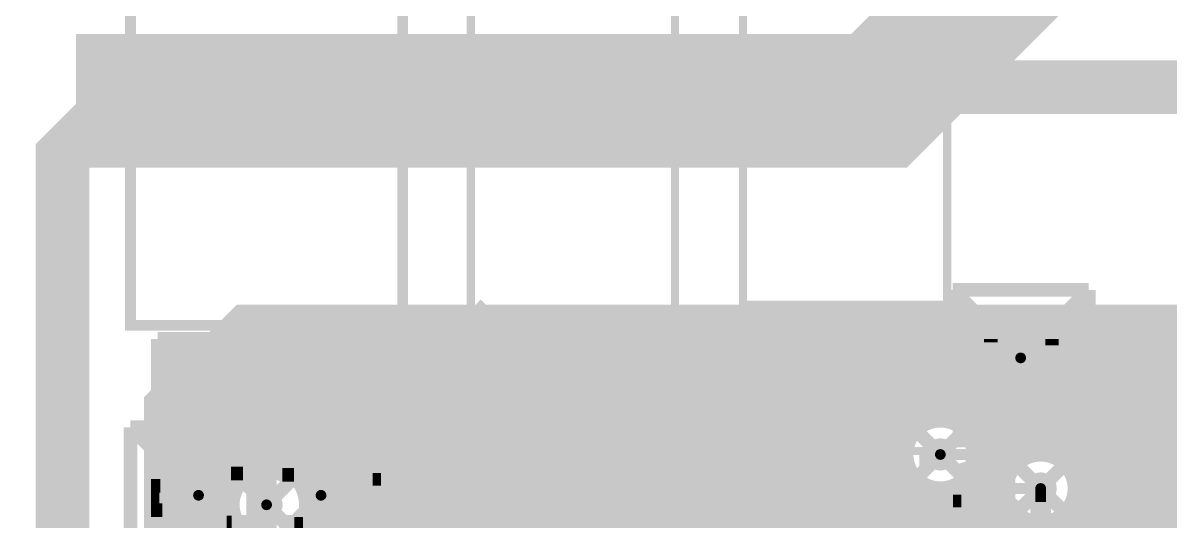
# Model space of a CAD drawing. Extents: x -11 to 221, y -93 to 178.
# Drawn here: x 67.21 to 88.61, y 108.74 to 118.04 of the extents above; entities that cross this region are included whole.
import ezdxf

# ---------------------------------------------------------------- set-up
doc = ezdxf.new("R2010")
doc.units = 0
doc.header["$MEASUREMENT"] = 0
doc.layers.get('0').update_dxf_attribs({"linetype": 'CONTINUOUS'})
for name, color, linetype in [('26-349-0_BOT', 7, 'CONTINUOUS'), ('26-349-0_DRD', 7, 'CONTINUOUS'), ('26-349-0_DRL', 2, 'CONTINUOUS'), ('26-349-0_FAB', 1, 'CONTINUOUS'), ('26-349-0_IN1', 3, 'CONTINUOUS'), ('26-349-0_IN2', 5, 'CONTINUOUS'), ('26-349-0_SMT', 14, 'CONTINUOUS'), ('26-349-0_SPT', 9, 'CONTINUOUS'), ('26-349-0_SST', 12, 'CONTINUOUS'), ('26-349-0_TOP', 11, 'CONTINUOUS'), ('THRUHOLE_TAP', 15, 'CONTINUOUS')]:
    doc.layers.add(name, color=color, linetype=linetype)

# ---------------------------------------------------------------- blocks, each defined once
blk = doc.blocks.new('ROUND_78')
at = {"const_width": 0.29972}
blk.add_lwpolyline([(-0.14986, 0, 1), (0.14986, 0, 1)], format="xyb", close=True, dxfattribs=at)
blk = doc.blocks.new('ROUND_102')
at = {"const_width": 0.10033}
blk.add_lwpolyline([(-0.050164, 0, 1), (0.050164, 0, 1)], format="xyb", close=True, dxfattribs=at)
blk = doc.blocks.new('ROUND_82')
at = {"const_width": 0.29972}
blk.add_lwpolyline([(-0.14986, 0, 1), (0.14986, 0, 1)], format="xyb", close=True, dxfattribs=at)
blk = doc.blocks.new('RECTANGLE_3')
blk.add_solid([(0.4826, 0.4064), (0.4826, -0.4064), (-0.4826, 0.4064), (-0.4826, -0.4064)])
blk = doc.blocks.new('RECTANGLE_17')
blk.add_solid([(0.508, 0.635), (0.508, -0.635), (-0.508, 0.635), (-0.508, -0.635)])
blk = doc.blocks.new('RECTANGLE_11')
blk.add_solid([(0.40005, 0.84963), (0.40005, -0.84963), (-0.40005, 0.84963), (-0.40005, -0.84963)])
blk = doc.blocks.new('RECTANGLE_12')
blk.add_solid([(0.40005, 0.65024), (0.40005, -0.65024), (-0.40005, 0.65024), (-0.40005, -0.65024)])
blk = doc.blocks.new('ROUND_88')
at = {"const_width": 0.10033}
blk.add_lwpolyline([(-0.050164, 0, 1), (0.050164, 0, 1)], format="xyb", close=True, dxfattribs=at)

msp = doc.modelspace()

# ---------------------------------------------------------------- linework, layer by layer
at = {"layer": '26-349-0_BOT', "const_width": 0.2032}
for points in [[(150.495, 108.966), (89.662, 108.966), (88.646, 109.982), (84.328, 109.982)], [(86.19998, 109.347), (73.533, 109.347), (73.025, 109.855), (72.517, 109.855), (71.755, 109.0422)]]:
    msp.add_lwpolyline(points, dxfattribs=at)
at = {"layer": '26-349-0_DRD', "const_width": 0.254}
for points in [[(84.5566, 113.0554), (84.5566, 110.5154)], [(87.0966, 113.0554), (84.5566, 113.0554)], [(87.0966, 113.0554), (84.5566, 110.5154)], [(87.0966, 110.5154), (84.5566, 113.0554)], [(84.5566, 113.0554), (84.5566, 110.5154)], [(87.0966, 113.0554), (84.5566, 113.0554)], [(87.0966, 113.0554), (84.5566, 110.5154)], [(87.0966, 110.5154), (84.5566, 113.0554)], [(87.0966, 110.5154), (87.0966, 113.0554)], [(87.0966, 110.5154), (87.0966, 113.0554)], [(83.058, 111.252), (83.058, 108.712)], [(85.598, 111.252), (83.058, 111.252)], [(85.598, 111.252), (83.058, 108.712)], [(85.598, 108.712), (83.058, 111.252)], [(85.598, 108.712), (85.598, 111.252)], [(84.92998, 110.617), (84.92998, 108.077)], [(87.46998, 110.617), (84.92998, 110.617)], [(87.46998, 110.617), (84.92998, 108.077)], [(87.46998, 108.077), (84.92998, 110.617)], [(87.46998, 108.077), (87.46998, 110.617)], [(69.215, 110.49), (69.215, 107.95)], [(71.755, 110.49), (69.215, 110.49)], [(71.755, 110.49), (69.215, 107.95)], [(71.755, 107.95), (69.215, 110.49)], [(71.501, 110.49), (71.501, 107.95)], [(74.041, 110.49), (71.501, 110.49)], [(74.041, 110.49), (71.501, 107.95)], [(74.041, 107.95), (71.501, 110.49)], [(71.755, 107.95), (71.755, 110.49)], [(74.041, 107.95), (74.041, 110.49)], [(84.5566, 110.5154), (87.0966, 110.5154)], [(84.5566, 110.5154), (87.0966, 110.5154)], [(70.485, 110.3122), (70.485, 107.7722)], [(73.025, 110.3122), (70.485, 110.3122)], [(73.025, 110.3122), (70.485, 107.7722)], [(73.025, 107.7722), (70.485, 110.3122)], [(73.025, 107.7722), (73.025, 110.3122)], [(82.9818, 109.1438), (82.9818, 106.6038)], [(85.5218, 109.1438), (82.9818, 109.1438)], [(85.5218, 109.1438), (82.9818, 106.6038)], [(85.5218, 106.6038), (82.9818, 109.1438)], [(85.5218, 106.6038), (85.5218, 109.1438)], [(83.058, 108.712), (85.598, 108.712)]]:
    msp.add_lwpolyline(points, dxfattribs=at)
at = {"layer": '26-349-0_DRL', "const_width": 2.49936}
msp.add_lwpolyline([(68.199, 116.586), (83.185, 116.586), (86.614, 120.015), (86.614, 143.256)], dxfattribs=at)
at = {"layer": '26-349-0_FAB', "const_width": 1.00076}
msp.add_lwpolyline([(187.325, 48.26), (67.945, 48.26), (67.945, 115.57), (69.215, 116.84), (187.96, 116.84)], dxfattribs=at)
at = {"layer": '26-349-0_IN1', "const_width": 0.254}
for points in [[(165.481, 112.649), (71.247, 112.649), (69.596, 110.998), (69.596, 51.562)], [(165.481, 112.5982), (71.1962, 112.5982)], [(71.1962, 112.5982), (71.1962, 109.51464)], [(71.4248, 112.649), (71.4248, 109.69498)], [(71.6534, 112.649), (71.6534, 109.7661)], [(71.882, 112.649), (71.882, 109.76356)], [(72.1106, 112.649), (72.1106, 109.68228)], [(72.3392, 112.649), (72.3392, 109.48162)], [(72.5678, 112.649), (72.5678, 105.5878)], [(72.7964, 112.649), (72.7964, 105.8164)], [(73.025, 112.649), (73.025, 106.045)], [(73.2536, 112.649), (73.2536, 106.2736)], [(73.4822, 112.649), (73.4822, 106.5022)], [(73.7108, 112.649), (73.7108, 106.7308)], [(73.9394, 112.649), (73.9394, 106.9594)], [(74.168, 112.649), (74.168, 107.188)], [(74.3966, 112.649), (74.3966, 107.4166)], [(74.6252, 112.649), (74.6252, 107.6452)], [(74.8538, 112.649), (74.8538, 107.8738)], [(75.0824, 112.649), (75.0824, 108.1024)], [(75.311, 112.649), (75.311, 108.331)], [(75.5396, 112.649), (75.5396, 108.5596)], [(75.7682, 112.649), (75.7682, 108.7882)], [(75.9968, 112.649), (75.9968, 108.966)], [(76.2254, 112.649), (76.2254, 108.966)], [(76.454, 112.649), (76.454, 108.966)], [(76.6826, 112.649), (76.6826, 108.966)], [(76.9112, 112.649), (76.9112, 108.966)], [(77.1398, 112.649), (77.1398, 108.966)], [(77.3684, 112.649), (77.3684, 108.966)], [(77.597, 112.649), (77.597, 108.966)], [(77.8256, 112.649), (77.8256, 108.966)], [(78.0542, 112.649), (78.0542, 108.966)], [(78.2828, 112.649), (78.2828, 108.966)], [(78.5114, 112.649), (78.5114, 108.966)], [(78.74, 112.649), (78.74, 108.966)], [(78.9686, 112.649), (78.9686, 108.966)], [(79.1972, 112.649), (79.1972, 108.966)], [(79.4258, 112.649), (79.4258, 108.966)], [(79.6544, 112.649), (79.6544, 108.966)], [(79.883, 112.649), (79.883, 108.966)], [(80.1116, 112.649), (80.1116, 108.966)], [(80.3402, 112.649), (80.3402, 108.966)], [(80.5688, 112.649), (80.5688, 108.966)], [(80.7974, 112.649), (80.7974, 108.966)], [(81.026, 112.649), (81.026, 108.966)], [(81.2546, 112.649), (81.2546, 108.966)], [(81.4832, 112.649), (81.4832, 108.966)], [(81.7118, 112.649), (81.7118, 108.966)], [(81.9404, 112.649), (81.9404, 108.966)], [(82.169, 112.649), (82.169, 108.966)], [(82.3976, 112.649), (82.3976, 108.966)], [(82.6262, 112.649), (82.6262, 108.966)], [(82.8548, 112.649), (82.8548, 108.966)], [(83.0834, 112.649), (83.0834, 108.966)], [(83.312, 112.649), (83.312, 108.966)], [(83.5406, 112.649), (83.5406, 108.966)], [(83.7692, 112.649), (83.7692, 110.45444)], [(83.9978, 112.649), (83.9978, 110.63478)], [(84.2264, 112.649), (84.2264, 110.7059)], [(84.455, 112.649), (84.455, 110.70082)], [(84.6836, 112.649), (84.6836, 110.62208)], [(84.9122, 112.649), (84.9122, 110.42142)], [(85.1408, 112.649), (85.1408, 108.966)], [(85.3694, 112.649), (85.3694, 108.966)], [(85.598, 112.649), (85.598, 109.76102)], [(85.8266, 112.649), (85.8266, 109.97438)], [(86.0552, 112.649), (86.0552, 110.06328)], [(86.2838, 112.649), (86.2838, 110.07344)], [(86.5124, 112.649), (86.5124, 110.0074)], [(86.741, 112.649), (86.741, 109.83976)], [(86.9696, 112.649), (86.9696, 108.966)], [(87.1982, 112.649), (87.1982, 108.966)], [(87.4268, 112.649), (87.4268, 108.966)], [(87.6554, 112.649), (87.6554, 108.966)], [(87.884, 112.649), (87.884, 108.966)], [(88.1126, 112.649), (88.1126, 108.966)], [(88.3412, 112.649), (88.3412, 108.966)], [(88.5698, 112.649), (88.5698, 108.966)], [(165.481, 112.3696), (70.9676, 112.3696)], [(70.9676, 112.3696), (70.9676, 109.76864)], [(165.481, 112.141), (70.739, 112.141)], [(70.739, 112.141), (70.739, 109.9058)], [(165.481, 111.9124), (70.5104, 111.9124)], [(70.5104, 111.9124), (70.5104, 109.95152)], [(165.481, 111.6838), (70.2818, 111.6838)], [(70.2818, 111.6838), (70.2818, 109.92104)], [(165.481, 111.4552), (70.0532, 111.4552)], [(70.0532, 111.4552), (70.0532, 109.80928)], [(69.8246, 111.2266), (69.8246, 109.53496)], [(165.481, 111.2266), (69.8246, 111.2266)], [(165.481, 110.998), (69.596, 110.998)], [(133.48462, 110.7694), (69.596, 110.7694)], [(83.85556, 110.5408), (69.596, 110.5408)], [(133.31952, 110.5408), (84.80044, 110.5408)], [(83.67522, 110.3122), (69.596, 110.3122)], [(133.25602, 110.3122), (84.98078, 110.3122)], [(83.6041, 110.0836), (69.596, 110.0836)], [(133.26872, 110.0836), (85.0519, 110.0836)], [(70.12178, 109.855), (69.596, 109.855)], [(83.60664, 109.855), (70.84822, 109.855)], [(85.6742, 109.855), (85.04682, 109.855)], [(133.36016, 109.855), (86.72576, 109.855)], [(69.8754, 109.6264), (69.596, 109.6264)], [(71.31304, 109.6264), (71.09206, 109.6264)], [(83.68792, 109.6264), (72.19696, 109.6264)], [(83.7692, 109.50956), (83.7692, 108.966)], [(84.9122, 109.54258), (84.9122, 108.966)], [(85.52434, 109.6264), (84.96808, 109.6264)], [(133.58114, 109.6264), (86.87562, 109.6264)], [(69.7738, 109.3978), (69.596, 109.3978)], [(83.88858, 109.3978), (72.39508, 109.3978)], [(83.9978, 109.32922), (83.9978, 108.966)], [(84.2264, 109.2581), (84.2264, 108.966)], [(84.455, 109.26064), (84.455, 108.966)], [(84.6836, 109.34192), (84.6836, 108.966)], [(85.471, 109.3978), (84.76742, 109.3978)], [(137.99058, 109.3978), (86.92896, 109.3978)], [(69.75602, 109.1692), (69.596, 109.1692)], [(85.48878, 109.1692), (72.47636, 109.1692)], [(149.79142, 109.1692), (86.90864, 109.1692)], [(69.80936, 108.9406), (69.596, 108.9406)], [(69.8246, 108.90504), (69.8246, 51.562)], [(75.946, 108.966), (71.374, 104.394)], [(75.9206, 108.9406), (72.4789, 108.9406)], [(82.677, 108.966), (75.946, 108.966)], [(85.57514, 108.966), (82.677, 108.966)], [(148.32838, 108.966), (86.82482, 108.966)], [(69.95922, 108.712), (69.596, 108.712)], [(70.0532, 108.62818), (70.0532, 51.562)], [(70.9676, 108.66882), (70.9676, 51.562)], [(71.10222, 108.712), (71.01078, 108.712)], [(75.692, 108.712), (72.40778, 108.712)]]:
    msp.add_lwpolyline(points, dxfattribs=at)
for points in [[(84.328, 110.71352, 0.4142136), (83.59648, 109.982)], [(85.05952, 109.982, 0.4142136), (84.328, 110.71352)], [(70.485, 109.95152, 0.4142136), (69.75348, 109.22)], [(71.16826, 109.47908, 0.3116286), (70.485, 109.95152)], [(83.59648, 109.982, 0.4142136), (84.328, 109.25048)], [(84.328, 109.25048, 0.4142136), (85.05952, 109.982)], [(86.19998, 110.07852, 0.4142136), (85.46846, 109.347)], [(86.9315, 109.347, 0.4142136), (86.19998, 110.07852)], [(71.755, 109.77372, 0.2369853), (71.16826, 109.47908)], [(72.48652, 109.0422, 0.4142136), (71.755, 109.77372)], [(85.46846, 109.347, 0.1377519), (85.57541, 108.96616)], [(86.82482, 108.966, 0.1377521), (86.93182, 109.347)], [(69.75348, 109.22, 0.4142136), (70.485, 108.48848)], [(71.755, 108.31068, 0.4142136), (72.48652, 109.0422)], [(70.485, 108.48848, 0.2369843), (71.07174, 108.78312)], [(71.07174, 108.78312, 0.3116286), (71.755, 108.31068)]]:
    msp.add_lwpolyline(points, format="xyb", dxfattribs=at)
at = {"layer": '26-349-0_IN2', "const_width": 0.254}
for points in [[(69.723, 112.141), (69.723, 108.331), (73.787, 104.267)], [(85.3059, 112.141), (69.723, 112.141)], [(85.29066, 112.1156), (69.723, 112.1156)], [(69.9516, 112.141), (69.9516, 108.1024)], [(70.1802, 112.141), (70.1802, 107.8738)], [(70.4088, 112.141), (70.4088, 107.6452)], [(70.6374, 112.141), (70.6374, 107.4166)], [(70.866, 112.141), (70.866, 107.188)], [(71.0946, 112.141), (71.0946, 106.9594)], [(71.3232, 112.141), (71.3232, 109.50194)], [(71.5518, 112.141), (71.5518, 109.6391)], [(71.7804, 112.141), (71.7804, 109.67212)], [(72.009, 112.141), (72.009, 109.61878)], [(72.2376, 112.141), (72.2376, 109.55528)], [(72.4662, 112.141), (72.4662, 109.77118)], [(72.6948, 112.141), (72.6948, 109.84484)], [(72.9234, 112.141), (72.9234, 109.8296)], [(73.152, 112.141), (73.152, 109.72038)], [(73.3806, 112.141), (73.3806, 109.37748)], [(73.6092, 112.141), (73.6092, 104.4448)], [(73.8378, 112.141), (73.8378, 100.44938)], [(74.0664, 112.141), (74.0664, 100.38588)], [(74.295, 112.141), (74.295, 100.19284)], [(74.5236, 112.141), (74.5236, 83.00974)], [(74.7522, 112.141), (74.7522, 83.0961)], [(74.9808, 112.141), (74.9808, 83.09102)], [(75.2094, 112.141), (75.2094, 82.9945)], [(75.438, 112.141), (75.438, 82.71002)], [(75.6666, 112.141), (75.6666, 106.63428)], [(75.8952, 112.141), (75.8952, 106.85018)], [(76.1238, 112.141), (76.1238, 106.92384)], [(76.3524, 112.141), (76.3524, 106.9086)], [(76.581, 112.141), (76.581, 106.79938)], [(76.8096, 112.141), (76.8096, 106.45648)], [(77.0382, 112.141), (77.0382, 52.959)], [(77.2668, 112.141), (77.2668, 52.959)], [(77.4954, 112.141), (77.4954, 52.959)], [(77.724, 112.141), (77.724, 52.959)], [(77.9526, 112.141), (77.9526, 52.959)], [(78.1812, 112.141), (78.1812, 52.959)], [(78.4098, 112.141), (78.4098, 52.959)], [(78.6384, 112.141), (78.6384, 52.959)], [(78.867, 112.141), (78.867, 52.959)], [(79.0956, 112.141), (79.0956, 52.959)], [(79.3242, 112.141), (79.3242, 52.959)], [(79.5528, 112.141), (79.5528, 52.959)], [(79.7814, 112.141), (79.7814, 52.959)], [(80.01, 112.141), (80.01, 52.959)], [(80.2386, 112.141), (80.2386, 52.959)], [(80.4672, 112.141), (80.4672, 84.26704)], [(80.6958, 112.141), (80.6958, 84.46008)], [(80.9244, 112.141), (80.9244, 84.52358)], [(81.153, 112.141), (81.153, 85.33384)], [(81.3816, 112.141), (81.3816, 85.52688)], [(81.6102, 112.141), (81.6102, 85.59038)], [(81.8388, 112.141), (81.8388, 92.96908)], [(82.0674, 112.141), (82.0674, 93.18498)], [(82.296, 112.141), (82.296, 93.25864)], [(82.5246, 112.141), (82.5246, 101.56952)], [(82.7532, 112.141), (82.7532, 101.9175)], [(82.9818, 112.141), (82.9818, 102.12324)], [(83.2104, 112.141), (83.2104, 102.25786)], [(83.439, 112.141), (83.439, 102.34168)], [(83.6676, 112.141), (83.6676, 102.3874)], [(83.8962, 112.141), (83.8962, 110.4392)], [(84.1248, 112.141), (84.1248, 110.5789)], [(84.3534, 112.141), (84.3534, 110.61192)], [(84.582, 112.141), (84.582, 110.55858)], [(84.8106, 112.141), (84.8106, 110.38586)], [(85.0392, 112.141), (85.0392, 101.71176)], [(85.2678, 112.141), (85.2678, 112.07496)], [(172.60062, 112.141), (86.3473, 112.141)], [(172.5676, 112.1156), (86.36254, 112.1156)], [(86.4108, 112.141), (86.4108, 112.02162)], [(86.6394, 112.141), (86.6394, 109.79912)], [(86.868, 112.141), (86.868, 101.2698)], [(87.0966, 112.141), (87.0966, 101.78796)], [(87.3252, 112.141), (87.3252, 102.04196)], [(87.5538, 112.141), (87.5538, 102.20452)], [(87.7824, 112.141), (87.7824, 102.3112)], [(88.011, 112.141), (88.011, 102.37216)], [(88.2396, 112.141), (88.2396, 102.39502)], [(88.4682, 112.141), (88.4682, 102.37978)], [(88.6968, 112.141), (88.6968, 102.32898)], [(85.2043, 111.887), (69.723, 111.887)], [(172.39742, 111.887), (86.4489, 111.887)], [(85.20938, 111.6584), (69.723, 111.6584)], [(146.34972, 111.6584), (86.44382, 111.6584)], [(85.3059, 111.4298), (69.723, 111.4298)], [(85.2678, 111.4933), (85.2678, 89.90584)], [(146.13382, 111.4298), (86.3473, 111.4298)], [(86.4108, 111.54918), (86.4108, 109.94136)], [(85.59038, 111.2012), (69.723, 111.2012)], [(85.4964, 111.24946), (85.4964, 89.8906)], [(146.06016, 111.2012), (86.06282, 111.2012)], [(86.1822, 111.2647), (86.1822, 109.97692)], [(146.07286, 110.9726), (69.723, 110.9726)], [(85.725, 111.1631), (85.725, 109.76102)], [(85.9536, 111.16818), (85.9536, 109.92612)], [(108.21162, 110.744), (69.723, 110.744)], [(83.99272, 110.5154), (69.723, 110.5154)], [(97.9424, 110.5154), (84.66328, 110.5154)], [(83.77682, 110.2868), (69.723, 110.2868)], [(97.82048, 110.2868), (84.87918, 110.2868)], [(83.70316, 110.0582), (69.723, 110.0582)], [(97.79762, 110.0582), (84.95284, 110.0582)], [(72.61098, 109.8296), (69.723, 109.8296)], [(83.71586, 109.8296), (72.92848, 109.8296)], [(85.79358, 109.8296), (84.9376, 109.8296)], [(97.86112, 109.8296), (86.60384, 109.8296)], [(71.4629, 109.601), (69.723, 109.601)], [(72.26808, 109.601), (72.0471, 109.601)], [(83.82508, 109.601), (73.27138, 109.601)], [(83.8962, 109.52226), (83.8962, 102.39248)], [(84.8106, 109.5756), (84.8106, 101.99624)], [(85.6234, 109.601), (84.82838, 109.601)], [(98.05162, 109.601), (86.77656, 109.601)], [(71.21652, 109.3724), (69.723, 109.3724)], [(84.16798, 109.3724), (73.3806, 109.3724)], [(84.1248, 109.3851), (84.1248, 102.362)], [(84.3534, 109.35208), (84.3534, 102.29088)], [(85.57006, 109.3724), (84.48548, 109.3724)], [(84.582, 109.40542), (84.582, 102.17404)], [(138.26998, 109.3724), (86.8299, 109.3724)], [(71.1327, 109.1438), (69.723, 109.1438)], [(73.3806, 109.05998), (73.3806, 104.6734)], [(85.60308, 109.1438), (73.39584, 109.1438)], [(149.89048, 109.1438), (86.79688, 109.1438)], [(71.13778, 108.9152), (69.723, 108.9152)], [(85.74024, 108.9152), (73.32218, 108.9152)], [(85.725, 108.93298), (85.725, 89.78138)], [(86.6394, 108.89488), (86.6394, 95.2627)], [(149.86762, 108.9152), (86.65718, 108.9152)], [(71.2343, 108.6866), (69.723, 108.6866)], [(72.2376, 108.63834), (72.2376, 105.8164)], [(72.43572, 108.6866), (72.27316, 108.6866)], [(72.4662, 108.66882), (72.4662, 105.5878)], [(149.93112, 108.6866), (73.10628, 108.6866)], [(73.152, 108.71708), (73.152, 104.902)], [(85.9536, 108.76788), (85.9536, 89.43848)], [(86.1822, 108.71708), (86.1822, 88.29294)], [(86.4108, 108.75264), (86.4108, 94.97822)]]:
    msp.add_lwpolyline(points, dxfattribs=at)
for points in [[(85.3059, 112.141, 0.1509243), (85.19606, 111.7854)], [(85.3059, 112.141, 0.1509243), (85.19606, 111.7854)], [(86.45652, 111.7854, 0.1509242), (86.34679, 112.14065)], [(86.45652, 111.7854, 0.1509242), (86.34679, 112.14065)], [(85.19668, 111.7854, 0.4142136), (85.8266, 111.15548)], [(85.19668, 111.7854, 0.4142136), (85.8266, 111.15548)], [(85.8266, 111.15548, 0.4142136), (86.45652, 111.7854)], [(85.8266, 111.15548, 0.4142136), (86.45652, 111.7854)], [(84.328, 110.61192, 0.4142136), (83.69808, 109.982)], [(84.95792, 109.982, 0.4142136), (84.328, 110.61192)], [(83.69808, 109.982, 0.4142136), (84.328, 109.35208)], [(84.328, 109.35208, 0.4142136), (84.95792, 109.982)], [(86.19998, 109.97692, 0.4142136), (85.57006, 109.347)], [(86.8299, 109.347, 0.4142136), (86.19998, 109.97692)], [(72.771, 109.84992, 0.2913939), (72.1995, 109.4867)], [(73.40092, 109.22, 0.4142136), (72.771, 109.84992)], [(71.755, 109.67212, 0.4142136), (71.12508, 109.0422)], [(72.1995, 109.4867, 0.1989124), (71.755, 109.67082)], [(85.57006, 109.347, 0.4142136), (86.19998, 108.71708)], [(86.19998, 108.71708, 0.4142136), (86.8299, 109.347)], [(72.771, 108.59008, 0.4142136), (73.40092, 109.22)], [(71.12508, 109.0422, 0.4142136), (71.755, 108.41228)], [(71.755, 108.41228, 0.2909308), (72.32396, 108.7755)], [(72.32396, 108.7755, 0.1996529), (72.771, 108.58958)]]:
    msp.add_lwpolyline(points, format="xyb", dxfattribs=at)
at = {"layer": '26-349-0_SST'}
for points, const_width in [([(75.565, 112.649), (75.565, 120.269), (79.375, 120.269), (79.375, 112.649), (75.565, 112.649)], 0.1524), ([(84.455, 120.396), (84.455, 112.776), (80.645, 112.776), (80.645, 120.396), (84.455, 120.396)], 0.1524), ([(73.66, 120.015), (74.295, 119.38), (74.295, 112.395), (69.215, 112.395), (69.215, 120.015), (73.66, 120.015)], 0.20066), ([(75.80376, 112.81918), (75.62088, 112.63376)], 0.1524), ([(75.99934, 112.63376), (75.99934, 112.21212), (76.40066, 112.21212), (76.40066, 112.63376)], 0.1524), ([(78.53934, 112.63376), (78.53934, 112.21212), (78.94066, 112.21212), (78.94066, 112.63376)], 0.1524), ([(81.48066, 112.68456), (81.48066, 112.26292), (81.48066, 112.11306), (81.48066, 111.96066), (81.48066, 111.46028), (81.07934, 111.46028), (81.07934, 111.96066), (81.07934, 112.11306), (81.07934, 112.26292), (81.07934, 112.68456)], 0.1524), ([(84.02066, 112.68456), (84.02066, 112.26292), (84.02066, 112.11306), (84.02066, 111.96066), (84.02066, 111.46028), (83.61934, 111.46028), (83.61934, 111.96066), (83.61934, 112.11306), (83.61934, 112.26292), (83.61934, 112.68456)], 0.1524), ([(76.40066, 112.21212), (76.40066, 112.0648), (76.40066, 111.90986), (76.40066, 111.40948), (75.99934, 111.40948), (75.99934, 111.90986), (75.99934, 112.0648), (75.99934, 112.21212)], 0.1524), ([(78.94066, 112.21212), (78.94066, 112.0648), (78.94066, 111.90986), (78.94066, 111.40948), (78.53934, 111.40948), (78.53934, 111.90986), (78.53934, 112.0648), (78.53934, 112.21212)], 0.1524), ([(81.07934, 112.26292), (81.48066, 112.26292)], 0.1524), ([(81.07934, 112.11306), (81.48066, 112.11306)], 0.1524), ([(83.61934, 112.26292), (84.02066, 112.26292)], 0.1524), ([(83.61934, 112.11306), (84.02066, 112.11306)], 0.1524), ([(75.53452, 111.88192), (75.08748, 111.88192)], 0.1524), ([(75.1586, 111.9632), (75.1586, 111.5568)], 0.1524), ([(75.29576, 112.014), (75.29576, 111.506)], 0.1524), ([(75.43292, 111.98352), (75.43292, 111.53648)], 0.1524), ([(75.99934, 112.0648), (76.40066, 112.0648)], 0.1524), ([(75.99934, 111.90986), (76.40066, 111.90986)], 0.1524), ([(78.53934, 112.0648), (78.94066, 112.0648)], 0.1524), ([(78.53934, 111.90986), (78.94066, 111.90986)], 0.1524), ([(81.07934, 111.96066), (81.48066, 111.96066)], 0.1524), ([(83.61934, 111.96066), (84.02066, 111.96066)], 0.1524), ([(75.565, 111.74476), (75.057, 111.74476)], 0.1524), ([(75.5142, 111.6076), (75.1078, 111.6076)], 0.1524), ([(73.98258, 110.95736), (73.8124, 111.01832), (73.8124, 111.37392), (73.98258, 111.43234), (74.66076, 111.43234), (74.8284, 111.37392), (74.8284, 111.01832), (74.66076, 110.95736)], 0.1524), ([(73.98258, 110.59414), (73.8124, 110.53572), (73.8124, 110.18012), (73.98258, 110.11916), (74.3204, 110.11916), (74.49058, 110.23854), (74.49058, 110.59414), (74.8284, 110.59414), (74.8284, 110.11916)], 0.1524), ([(77.978, 105.664), (82.042, 105.664), (82.042, 110.236), (80.264, 110.236), (80.01, 109.982), (79.756, 110.236), (77.978, 110.236), (77.978, 105.664)], 0.1524), ([(85.14842, 110.19028), (85.14842, 109.83468), (85.31606, 109.7153), (85.48624, 109.7153), (85.65642, 109.83468), (85.65642, 110.19028), (84.64042, 110.19028)], 0.1524), ([(75.3745, 110.0455), (75.3745, 107.1245), (77.0128, 107.1245), (77.0128, 110.0455), (75.3745, 110.0455)], 0.1524), ([(84.0105, 107.1245), (84.0105, 110.0455), (82.3722, 110.0455), (82.3722, 107.1245), (84.0105, 107.1245)], 0.1524), ([(85.14842, 109.8931), (84.64042, 109.7153)], 0.1524), ([(73.8124, 109.40034), (73.8124, 109.63656)], 0.1524), ([(73.8124, 109.51972), (74.8284, 109.51972), (74.66076, 109.63656)], 0.1524), ([(84.64042, 108.99648), (84.64042, 109.2327)], 0.1524), ([(84.64042, 109.11586), (85.65642, 109.11586), (85.48624, 109.2327)], 0.1524), ([(70.9295, 108.7755), (70.9295, 105.8545), (72.5678, 105.8545), (72.5678, 108.7755), (70.9295, 108.7755)], 0.1524), ([(72.8345, 108.7755), (72.8345, 105.8545), (74.4728, 105.8545), (74.4728, 108.7755), (72.8345, 108.7755)], 0.1524)]:
    msp.add_lwpolyline(points, dxfattribs=dict(at, const_width=const_width))
at = {"layer": '26-349-0_SST', "const_width": 0.1524}
for points in [[(75.311, 112.014, 0.4142136), (75.057, 111.76)], [(75.565, 111.76, 0.4142136), (75.311, 112.014)], [(75.057, 111.76, 0.4142136), (75.311, 111.506)], [(75.311, 111.506, 0.4142136), (75.565, 111.76)]]:
    msp.add_lwpolyline(points, format="xyb", dxfattribs=at)
at = {"layer": '26-349-0_TOP'}
for points, const_width in [([(83.185, 109.2962), (82.2198, 109.2962), (81.28, 110.236), (81.28, 111.7854)], 0.381), ([(76.2, 111.76), (76.2, 109.2962)], 0.381), ([(80.01, 109.093), (79.248, 109.093), (78.74, 109.601), (78.74, 111.76)], 0.381), ([(83.82, 111.7854), (85.8266, 111.7854)], 0.2032), ([(85.8266, 111.7854), (83.82, 111.7854)], 0.2032), ([(70.485, 110.95482), (70.485, 109.22)], 0.381), ([(71.755, 110.95482), (71.755, 109.0422), (71.755, 108.0262)], 0.381), ([(73.66, 108.0262), (73.66, 109.601), (73.025, 110.236), (73.025, 110.95482)], 0.381), ([(84.328, 109.982), (83.6422, 109.2962), (83.185, 109.2962)], 0.2032), ([(86.19998, 109.093), (86.19998, 109.347)], 0.2032), ([(71.755, 109.0422), (71.755, 108.0262)], 0.381), ([(72.771, 109.22), (72.771, 107.315), (72.0598, 106.6038), (71.755, 106.6038)], 0.2032), ([(88.265, 100.965), (88.265, 103.632), (86.19998, 105.69702), (86.19998, 109.093)], 0.381)]:
    msp.add_lwpolyline(points, dxfattribs=dict(at, const_width=const_width))

# ---------------------------------------------------------------- block references
at = {"layer": '26-349-0_BOT'}
for p in [(85.8266, 111.7854), (84.328, 109.982), (86.19998, 109.347), (70.485, 109.22), (72.771, 109.22), (71.755, 109.0422)]:
    msp.add_blockref('ROUND_78', p, dxfattribs=at)
at = {"layer": '26-349-0_DRL'}
for p in [(85.8266, 111.7854), (84.328, 109.982), (86.19998, 109.347), (70.485, 109.22), (72.771, 109.22), (71.755, 109.0422)]:
    msp.add_blockref('ROUND_102', p, dxfattribs=at)
at = {"layer": '26-349-0_IN1'}
for name, p in [('ROUND_78', (85.8266, 111.7854)), ('ROUND_82', (84.328, 109.982)), ('ROUND_78', (86.19998, 109.347)), ('ROUND_82', (70.485, 109.22)), ('ROUND_78', (72.771, 109.22)), ('ROUND_78', (71.755, 109.0422))]:
    msp.add_blockref(name, p, dxfattribs=at)
at = {"layer": '26-349-0_IN2'}
for name, p in [('ROUND_82', (85.8266, 111.7854)), ('ROUND_82', (84.328, 109.982)), ('ROUND_78', (86.19998, 109.347)), ('ROUND_82', (70.485, 109.22)), ('ROUND_82', (72.771, 109.22)), ('ROUND_78', (71.755, 109.0422))]:
    msp.add_blockref(name, p, dxfattribs=at)
at = {"layer": '26-349-0_SMT'}
for name, p in [('RECTANGLE_12', (76.2, 111.76)), ('RECTANGLE_12', (78.74, 111.76)), ('RECTANGLE_12', (81.28, 111.7854)), ('RECTANGLE_12', (83.82, 111.7854)), ('RECTANGLE_11', (70.485, 110.95482)), ('RECTANGLE_11', (71.755, 110.95482)), ('RECTANGLE_11', (73.025, 110.95482)), ('RECTANGLE_3', (76.2, 109.2962)), ('RECTANGLE_17', (80.01, 109.093)), ('RECTANGLE_3', (83.185, 109.2962))]:
    msp.add_blockref(name, p, dxfattribs=at)
at = {"layer": '26-349-0_SPT'}
for name, p in [('RECTANGLE_12', (76.2, 111.76)), ('RECTANGLE_12', (78.74, 111.76)), ('RECTANGLE_12', (81.28, 111.7854)), ('RECTANGLE_12', (83.82, 111.7854)), ('RECTANGLE_11', (70.485, 110.95482)), ('RECTANGLE_11', (71.755, 110.95482)), ('RECTANGLE_11', (73.025, 110.95482)), ('RECTANGLE_3', (76.2, 109.2962)), ('RECTANGLE_17', (80.01, 109.093)), ('RECTANGLE_3', (83.185, 109.2962))]:
    msp.add_blockref(name, p, dxfattribs=at)
at = {"layer": '26-349-0_TOP'}
for name, p in [('RECTANGLE_12', (76.2, 111.76)), ('RECTANGLE_12', (78.74, 111.76)), ('RECTANGLE_12', (81.28, 111.7854)), ('RECTANGLE_12', (83.82, 111.7854)), ('ROUND_78', (85.8266, 111.7854)), ('RECTANGLE_11', (70.485, 110.95482)), ('RECTANGLE_11', (71.755, 110.95482)), ('RECTANGLE_11', (73.025, 110.95482)), ('ROUND_78', (84.328, 109.982)), ('RECTANGLE_3', (76.2, 109.2962)), ('RECTANGLE_17', (80.01, 109.093)), ('RECTANGLE_3', (83.185, 109.2962)), ('ROUND_78', (86.19998, 109.347)), ('ROUND_78', (70.485, 109.22)), ('ROUND_78', (72.771, 109.22)), ('ROUND_78', (71.755, 109.0422))]:
    msp.add_blockref(name, p, dxfattribs=at)
at = {"layer": 'THRUHOLE_TAP'}
for p in [(85.8266, 111.7854), (84.328, 109.982), (86.19998, 109.347), (70.485, 109.22), (72.771, 109.22), (71.755, 109.0422)]:
    msp.add_blockref('ROUND_88', p, dxfattribs=at)

doc.saveas('drawing.dxf')
